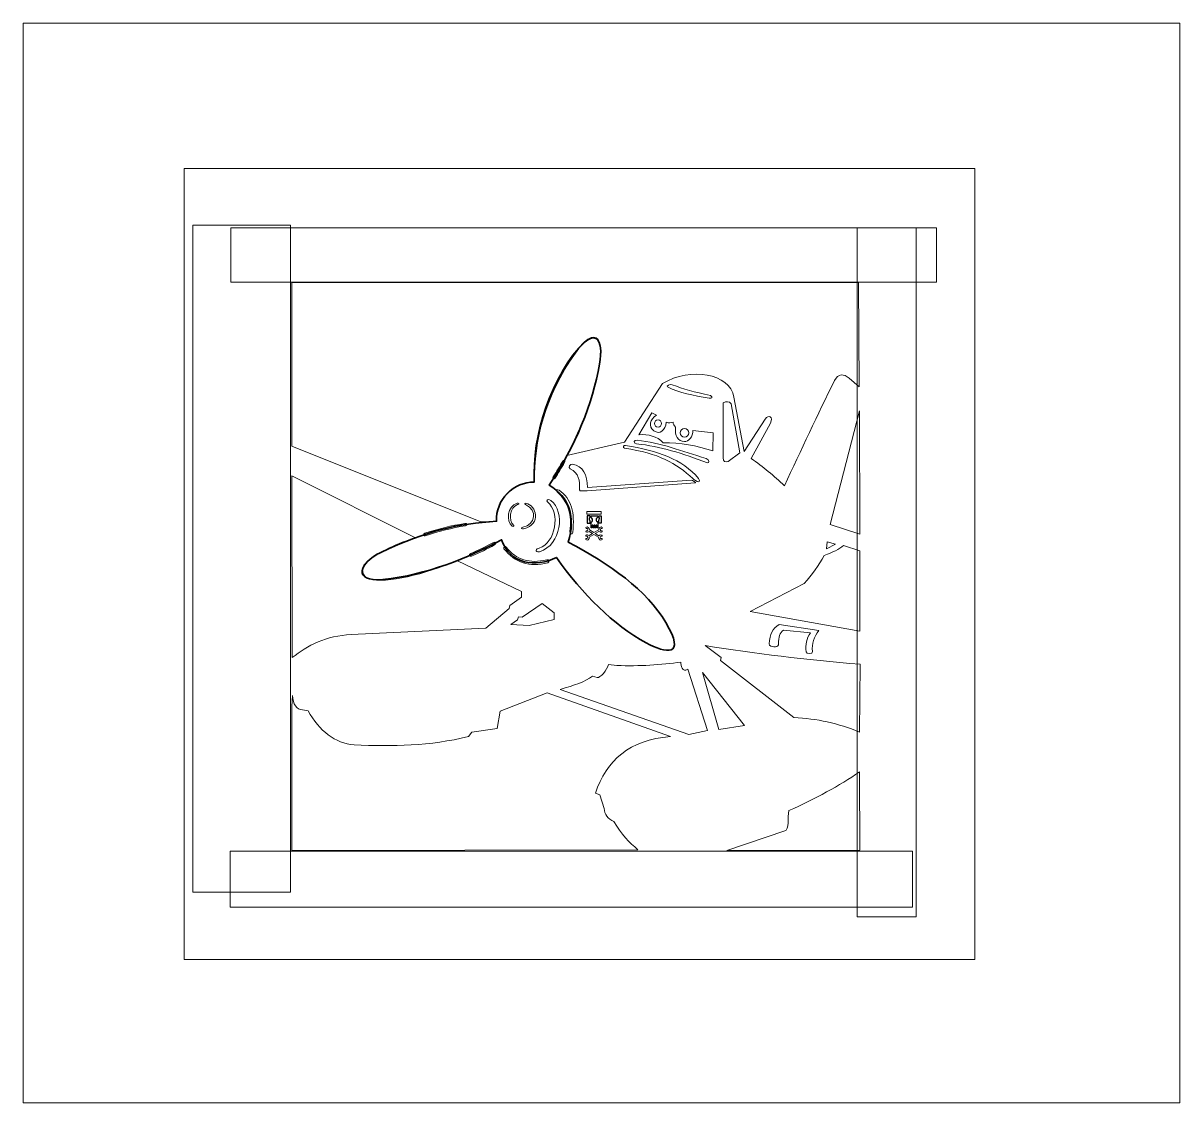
# Model space of a CAD drawing. Header units: centimetres. Extents: x -10 to 206, y -12 to 16.
# Drawn here: x 75.47 to 105.01, y -11.87 to 15.7 of the extents above; entities that cross this region are included whole.
import ezdxf

# ---------------------------------------------------------------- set-up
doc = ezdxf.new("R2010")
doc.units = ezdxf.units.CM
doc.header["$MEASUREMENT"] = 0
doc.layers.add('layer 1', color=7, linetype='Continuous', plot=False)

msp = doc.modelspace()

# ---------------------------------------------------------------- linework, layer by layer
at = {"layer": 'layer 1', "color": 240, "lineweight": 9}
msp.add_lwpolyline([(75.46731, -11.86778), (105.01263, -11.86778), (105.01263, 15.6973), (75.46731, 15.6973), (75.46731, -11.86778)], close=True, dxfattribs=at)
at = {"layer": 'layer 1', "color": 7, "lineweight": 9}
for points in [[(79.57644, -8.21082), (99.77644, -8.21082), (99.77644, 11.98918), (79.57644, 11.98918), (79.57644, -8.21082)], [(79.80216, -6.49143), (82.29696, -6.49143), (82.29696, 10.53657), (79.80216, 10.53657), (79.80216, -6.49143)], [(80.77551, 9.0819), (98.79351, 9.0819), (98.79351, 10.4679), (80.77551, 10.4679), (80.77551, 9.0819)], [(96.77046, -7.1145), (98.27526, -7.1145), (98.27526, 10.4679), (96.77046, 10.4679), (96.77046, -7.1145)], [(80.75659, -6.86882), (98.18059, -6.86882), (98.18059, -5.44322), (80.75659, -5.44322), (80.75659, -6.86882)]]:
    msp.add_lwpolyline(points, close=True, dxfattribs=at)
at = {"layer": 'layer 1', "color": 240, "lineweight": 9}
for centre, major_axis, ratio in [((91.68372, 5.47733), (0, 0.0953), 0.95918153), ((92.36058, 5.24004), (0, 0.11086), 1)]:
    msp.add_ellipse(centre, major_axis=major_axis, ratio=ratio, dxfattribs=at)
for points, knots in [([(82.33011, 9.07766), (82.33011, 9.07766), (82.33011, 4.89702), (82.33011, 4.89702), (82.33011, 4.89702), (82.33011, 4.89702), (87.16151, 2.96446), (87.16151, 2.96446), (87.16151, 2.96446), (87.16151, 2.96446), (87.55591, 2.98418), (87.55591, 2.98418), (87.55591, 2.98418), (87.5831, 3.6607), (88.05153, 3.97282), (88.52511, 3.97972), (88.52511, 3.97972), (88.43225, 5.14103), (88.95787, 6.73701), (89.80399, 7.55922), (89.80399, 7.55922), (90.04599, 7.79437), (90.22868, 7.67587), (90.21747, 7.34866), (90.21747, 7.34866), (90.19185, 6.6014), (89.89185, 5.69628), (89.35043, 4.66038), (89.35043, 4.66038), (89.35043, 4.66038), (90.82943, 4.99562), (90.82943, 4.99562), (90.82943, 4.99562), (90.82943, 4.99562), (91.79571, 6.49434), (91.79571, 6.49434), (91.79571, 6.49434), (92.52854, 6.93116), (93.51129, 6.75506), (93.62348, 6.15222), (93.62348, 6.15222), (93.62348, 6.15222), (93.88603, 4.75898), (93.88603, 4.75898), (93.88603, 4.75898), (93.88603, 4.75898), (94.41847, 5.58722), (94.41847, 5.58722), (94.41847, 5.58722), (94.50542, 5.72248), (94.63733, 5.63734), (94.55651, 5.48862), (94.55651, 5.48862), (94.55651, 5.48862), (94.06351, 4.5815), (94.06351, 4.5815), (94.06351, 4.5815), (94.36724, 4.38094), (94.64323, 4.13874), (94.91147, 3.88488), (94.91147, 3.88488), (95.33873, 4.781), (95.76242, 5.71883), (96.19327, 6.57322), (96.19327, 6.57322), (96.28464, 6.75443), (96.42954, 6.74949), (96.56795, 6.63238), (96.56795, 6.63238), (96.56795, 6.63238), (96.82431, 6.41546), (96.82431, 6.41546), (96.82431, 6.41546), (96.82431, 6.41546), (96.80459, 9.07766), (96.80459, 9.07766), (96.80459, 9.07766), (96.80459, 9.07766), (82.33011, 9.07766), (82.33011, 9.07766)], [0, 0, 0, 0, 0.04761905, 0.04761905, 0.04761905, 0.04761905, 0.0952381, 0.0952381, 0.0952381, 0.0952381, 0.14285714, 0.14285714, 0.14285714, 0.14285714, 0.19047619, 0.19047619, 0.19047619, 0.19047619, 0.23809524, 0.23809524, 0.23809524, 0.23809524, 0.28571429, 0.28571429, 0.28571429, 0.28571429, 0.33333333, 0.33333333, 0.33333333, 0.33333333, 0.38095238, 0.38095238, 0.38095238, 0.38095238, 0.42857143, 0.42857143, 0.42857143, 0.42857143, 0.47619048, 0.47619048, 0.47619048, 0.47619048, 0.52380952, 0.52380952, 0.52380952, 0.52380952, 0.57142857, 0.57142857, 0.57142857, 0.57142857, 0.61904762, 0.61904762, 0.61904762, 0.61904762, 0.66666667, 0.66666667, 0.66666667, 0.66666667, 0.71428571, 0.71428571, 0.71428571, 0.71428571, 0.76190476, 0.76190476, 0.76190476, 0.76190476, 0.80952381, 0.80952381, 0.80952381, 0.80952381, 0.85714286, 0.85714286, 0.85714286, 0.85714286, 0.9047619, 0.9047619, 0.9047619, 0.9047619, 1, 1, 1, 1]), ([(92.04623, 6.46674), (92.33029, 6.35237), (92.61503, 6.28119), (93.02097, 6.1929), (93.02097, 6.1929), (93.10899, 6.13966), (93.04379, 6.10923), (92.99163, 6.12118), (92.99163, 6.12118), (92.56508, 6.19246), (92.24449, 6.25849), (91.92235, 6.40806), (91.92235, 6.40806), (91.89626, 6.42111), (91.97558, 6.49283), (92.04623, 6.46674)], [0, 0, 0, 0, 0.2, 0.2, 0.2, 0.2, 0.4, 0.4, 0.4, 0.4, 0.6, 0.6, 0.6, 0.6, 1, 1, 1, 1]), ([(93.34884, 6.00228), (93.34884, 6.00228), (93.34467, 4.59699), (93.34467, 4.59699), (93.34467, 4.59699), (93.35023, 4.50665), (93.39471, 4.47746), (93.47811, 4.50942), (93.47811, 4.50942), (93.47811, 4.50942), (93.77001, 4.73043), (93.77001, 4.73043), (93.77001, 4.73043), (93.77001, 4.73043), (93.55317, 5.98143), (93.55317, 5.98143), (93.55317, 5.98143), (93.49617, 6.04399), (93.42806, 6.05093), (93.34884, 6.00228)], [0, 0, 0, 0, 0.16666667, 0.16666667, 0.16666667, 0.16666667, 0.33333333, 0.33333333, 0.33333333, 0.33333333, 0.5, 0.5, 0.5, 0.5, 0.66666667, 0.66666667, 0.66666667, 0.66666667, 1, 1, 1, 1]), ([(91.52229, 5.75157), (91.52229, 5.75157), (91.64288, 5.68544), (91.64288, 5.68544), (91.64288, 5.68544), (91.48436, 5.58854), (91.42267, 5.40091), (91.57675, 5.29255), (91.57675, 5.29255), (91.74028, 5.17755), (91.862, 5.31461), (91.89573, 5.5065), (91.89573, 5.5065), (91.95796, 5.48705), (92.015, 5.48836), (92.06689, 5.51039), (92.06689, 5.51039), (92.06818, 5.46372), (92.09022, 5.42224), (92.13302, 5.38591), (92.13302, 5.38591), (92.09929, 5.14862), (92.19006, 5.02545), (92.35864, 5.01636), (92.35864, 5.01636), (92.45005, 4.99627), (92.59398, 5.15059), (92.5687, 5.30033), (92.5687, 5.30033), (92.5687, 5.30033), (93.08996, 5.2342), (93.08996, 5.2342), (93.08996, 5.2342), (93.08996, 5.2342), (93.08607, 4.77518), (93.08607, 4.77518), (93.08607, 4.77518), (92.6729, 4.91215), (92.25181, 4.99352), (91.81793, 4.98524), (91.81793, 4.98524), (91.649, 5.15302), (91.43703, 5.20652), (91.19553, 5.18752), (91.19553, 5.18752), (91.19553, 5.18752), (91.52229, 5.75157), (91.52229, 5.75157)], [0, 0, 0, 0, 0.07692308, 0.07692308, 0.07692308, 0.07692308, 0.15384615, 0.15384615, 0.15384615, 0.15384615, 0.23076923, 0.23076923, 0.23076923, 0.23076923, 0.30769231, 0.30769231, 0.30769231, 0.30769231, 0.38461538, 0.38461538, 0.38461538, 0.38461538, 0.46153846, 0.46153846, 0.46153846, 0.46153846, 0.53846154, 0.53846154, 0.53846154, 0.53846154, 0.61538462, 0.61538462, 0.61538462, 0.61538462, 0.69230769, 0.69230769, 0.69230769, 0.69230769, 0.76923077, 0.76923077, 0.76923077, 0.76923077, 0.84615385, 0.84615385, 0.84615385, 0.84615385, 1, 1, 1, 1]), ([(96.82766, 5.79735), (96.82766, 5.79735), (96.83881, 2.65305), (96.83881, 2.65305), (96.83881, 2.65305), (96.83881, 2.65305), (96.08061, 2.89835), (96.08061, 2.89835), (96.08061, 2.89835), (96.08061, 2.89835), (96.82766, 5.79735), (96.82766, 5.79735)], [0, 0, 0, 0, 0.25, 0.25, 0.25, 0.25, 0.5, 0.5, 0.5, 0.5, 1, 1, 1, 1]), ([(91.13756, 4.95492), (91.04421, 4.97069), (91.06276, 5.06288), (91.14822, 5.05086), (91.14822, 5.05086), (91.76536, 4.98026), (92.26575, 4.78036), (92.91138, 4.5816), (92.91138, 4.5816), (93.00356, 4.55725), (92.99808, 4.45221), (92.94443, 4.46989), (92.94443, 4.46989), (92.30251, 4.71109), (91.7509, 4.89884), (91.13756, 4.95492)], [0, 0, 0, 0, 0.2, 0.2, 0.2, 0.2, 0.4, 0.4, 0.4, 0.4, 0.6, 0.6, 0.6, 0.6, 1, 1, 1, 1]), ([(92.57151, 4.0678), (92.15608, 4.46856), (91.69108, 4.71403), (90.82926, 4.84377), (90.82926, 4.84377), (90.77844, 4.85341), (90.79858, 4.92948), (90.85692, 4.91585), (90.85692, 4.91585), (91.67137, 4.77887), (92.30677, 4.57126), (92.71652, 4.07109), (92.71652, 4.07109), (92.75307, 4.03155), (92.74908, 3.99281), (92.71499, 3.98537), (92.71499, 3.98537), (92.68987, 3.97989), (92.58665, 4.04917), (92.57151, 4.0678)], [0, 0, 0, 0, 0.16666667, 0.16666667, 0.16666667, 0.16666667, 0.33333333, 0.33333333, 0.33333333, 0.33333333, 0.5, 0.5, 0.5, 0.5, 0.66666667, 0.66666667, 0.66666667, 0.66666667, 1, 1, 1, 1]), ([(89.25061, 4.51805), (89.17516, 4.38279), (89.09291, 4.24997), (89.0063, 4.11837), (89.0063, 4.11837), (88.97993, 4.07671), (89.01749, 4.03783), (89.05366, 4.08096), (89.05366, 4.08096), (89.13515, 4.20149), (89.21379, 4.33658), (89.29897, 4.48303), (89.29897, 4.48303), (89.31574, 4.51649), (89.27088, 4.55364), (89.25061, 4.51805)], [0, 0, 0, 0, 0.2, 0.2, 0.2, 0.2, 0.4, 0.4, 0.4, 0.4, 0.6, 0.6, 0.6, 0.6, 1, 1, 1, 1]), ([(92.63807, 3.95719), (92.63807, 3.95719), (89.87293, 3.75989), (89.87293, 3.75989), (89.87293, 3.75989), (89.79902, 3.75989), (89.67065, 3.73655), (89.67454, 3.78323), (89.67454, 3.78323), (89.70485, 4.01859), (89.64941, 4.2092), (89.44114, 4.32005), (89.44114, 4.32005), (89.37241, 4.34728), (89.44373, 4.44842), (89.50338, 4.43675), (89.50338, 4.43675), (89.76401, 4.39624), (89.87293, 4.16609), (89.8846, 3.84547), (89.8846, 3.84547), (89.8846, 3.84547), (92.53705, 4.02756), (92.53705, 4.02756), (92.53705, 4.02756), (92.56172, 4.02938), (92.66407, 3.96048), (92.63807, 3.95719)], [0, 0, 0, 0, 0.125, 0.125, 0.125, 0.125, 0.25, 0.25, 0.25, 0.25, 0.375, 0.375, 0.375, 0.375, 0.5, 0.5, 0.5, 0.5, 0.625, 0.625, 0.625, 0.625, 0.75, 0.75, 0.75, 0.75, 1, 1, 1, 1]), ([(82.32749, 4.13953), (82.32749, 4.13953), (82.34056, -0.50032), (82.34056, -0.50032), (82.34056, -0.50032), (82.7272, -0.18991), (83.21021, 0.05743), (83.84361, 0.08783), (83.84361, 0.08783), (83.84361, 0.08783), (87.28256, 0.25287), (87.28256, 0.25287), (87.28256, 0.25287), (87.28256, 0.25287), (87.88224, 0.7544), (87.88224, 0.7544), (87.88224, 0.7544), (87.88224, 0.7544), (87.89685, 0.82795), (87.89685, 0.82795), (87.89685, 0.82795), (87.89685, 0.82795), (88.20079, 1.04194), (88.20079, 1.04194), (88.20079, 1.04194), (88.20079, 1.04194), (88.19592, 1.18571), (88.19592, 1.18571), (88.19592, 1.18571), (88.19592, 1.18571), (86.56217, 1.96991), (86.56217, 1.96991), (86.56217, 1.96991), (85.71531, 1.63743), (84.7686, 1.37352), (84.28799, 1.51246), (84.28799, 1.51246), (84.13067, 1.55793), (84.07882, 1.78699), (84.20957, 1.90456), (84.20957, 1.90456), (84.57645, 2.23447), (85.04168, 2.41651), (85.49043, 2.55806), (85.49043, 2.55806), (85.49043, 2.55806), (82.32749, 4.13953), (82.32749, 4.13953)], [0, 0, 0, 0, 0.07692308, 0.07692308, 0.07692308, 0.07692308, 0.15384615, 0.15384615, 0.15384615, 0.15384615, 0.23076923, 0.23076923, 0.23076923, 0.23076923, 0.30769231, 0.30769231, 0.30769231, 0.30769231, 0.38461538, 0.38461538, 0.38461538, 0.38461538, 0.46153846, 0.46153846, 0.46153846, 0.46153846, 0.53846154, 0.53846154, 0.53846154, 0.53846154, 0.61538462, 0.61538462, 0.61538462, 0.61538462, 0.69230769, 0.69230769, 0.69230769, 0.69230769, 0.76923077, 0.76923077, 0.76923077, 0.76923077, 0.84615385, 0.84615385, 0.84615385, 0.84615385, 1, 1, 1, 1]), ([(88.86204, 3.47642), (88.81519, 3.51548), (88.88004, 3.56494), (88.94715, 3.51284), (88.94715, 3.51284), (89.31753, 3.22533), (89.22084, 2.38218), (88.65652, 2.20189), (88.65652, 2.20189), (88.60515, 2.18548), (88.49373, 2.24546), (88.6448, 2.29269), (88.6448, 2.29269), (89.06796, 2.42497), (89.19748, 3.19666), (88.86204, 3.47642)], [0, 0, 0, 0, 0.2, 0.2, 0.2, 0.2, 0.4, 0.4, 0.4, 0.4, 0.6, 0.6, 0.6, 0.6, 1, 1, 1, 1]), ([(89.11281, 3.72528), (89.05479, 3.77803), (89.11312, 3.80673), (89.1552, 3.77238), (89.1552, 3.77238), (89.4688, 3.56023), (89.56692, 3.19954), (89.50374, 2.6985), (89.50374, 2.6985), (89.49306, 2.6273), (89.42233, 2.66048), (89.43309, 2.71734), (89.43309, 2.71734), (89.50118, 3.144), (89.38382, 3.47449), (89.11281, 3.72528)], [0, 0, 0, 0, 0.2, 0.2, 0.2, 0.2, 0.4, 0.4, 0.4, 0.4, 0.6, 0.6, 0.6, 0.6, 1, 1, 1, 1]), ([(87.99748, 2.87547), (88.01841, 2.85802), (87.98944, 2.83592), (87.95945, 2.8592), (87.95945, 2.8592), (87.79398, 2.98765), (87.83718, 3.36434), (88.0893, 3.44489), (88.0893, 3.44489), (88.11225, 3.45222), (88.16202, 3.42542), (88.09454, 3.40432), (88.09454, 3.40432), (87.90548, 3.34522), (87.84761, 3.00046), (87.99748, 2.87547)], [0, 0, 0, 0, 0.2, 0.2, 0.2, 0.2, 0.4, 0.4, 0.4, 0.4, 0.6, 0.6, 0.6, 0.6, 1, 1, 1, 1]), ([(88.29663, 3.40436), (88.27007, 3.41514), (88.26967, 3.44579), (88.30899, 3.43879), (88.30899, 3.43879), (88.57741, 3.39098), (88.71818, 2.90249), (88.24887, 2.78968), (88.24887, 2.78968), (88.22163, 2.77856), (88.1538, 2.80853), (88.22891, 2.8266), (88.22891, 2.8266), (88.55267, 2.88882), (88.62071, 3.27278), (88.29663, 3.40436)], [0, 0, 0, 0, 0.2, 0.2, 0.2, 0.2, 0.4, 0.4, 0.4, 0.4, 0.6, 0.6, 0.6, 0.6, 1, 1, 1, 1]), ([(89.86791, 3.23046), (89.86791, 3.23046), (90.22911, 3.23046), (90.22911, 3.23046), (90.22911, 3.23046), (90.22911, 3.23046), (90.22911, 3.16494), (90.22911, 3.16494), (90.22911, 3.16494), (90.22911, 3.16494), (89.86791, 3.16494), (89.86791, 3.16494), (89.86791, 3.16494), (89.86791, 3.16494), (89.86791, 3.23046), (89.86791, 3.23046)], [0, 0, 0, 0, 0.2, 0.2, 0.2, 0.2, 0.4, 0.4, 0.4, 0.4, 0.6, 0.6, 0.6, 0.6, 1, 1, 1, 1]), ([(89.94937, 3.11594), (89.94937, 3.11594), (89.94937, 3.07837), (89.94937, 3.07837), (89.94937, 3.07837), (89.92982, 3.07126), (89.92625, 3.04134), (89.93731, 3.01091), (89.93731, 3.01091), (89.94039, 3.00243), (89.94458, 2.99481), (89.94943, 2.98841), (89.94943, 2.98841), (89.94943, 2.98841), (89.94874, 2.92819), (89.94874, 2.92819), (89.94874, 2.92819), (89.94874, 2.92819), (89.87287, 2.92805), (89.87287, 2.92805), (89.87287, 2.92805), (89.87287, 2.92805), (89.87287, 3.11621), (89.87287, 3.11621), (89.87287, 3.11621), (89.87287, 3.11621), (89.94811, 3.11521), (89.94811, 3.11521)], [0, 0, 0, 0, 0.125, 0.125, 0.125, 0.125, 0.25, 0.25, 0.25, 0.25, 0.375, 0.375, 0.375, 0.375, 0.5, 0.5, 0.5, 0.5, 0.625, 0.625, 0.625, 0.625, 0.75, 0.75, 0.75, 0.75, 1, 1, 1, 1]), ([(89.9775, 3.11621), (89.9775, 3.11621), (89.97808, 3.07515), (89.97808, 3.07515), (89.97808, 3.07515), (89.98955, 3.06782), (90.00221, 3.05367), (90.00835, 3.03677), (90.00835, 3.03677), (90.0194, 3.00634), (90.0125, 2.97569), (89.99294, 2.96858), (89.99294, 2.96858), (89.98685, 2.96637), (89.98467, 2.96743), (89.97808, 2.96985), (89.97808, 2.96985), (89.97808, 2.96985), (89.97808, 2.92806), (89.97808, 2.92806), (89.97808, 2.92806), (89.97808, 2.92806), (89.97799, 2.92824), (89.97799, 2.92824), (89.97799, 2.92824), (89.97799, 2.92824), (89.97797, 2.81124), (89.97797, 2.81124), (89.97797, 2.81124), (89.97797, 2.81124), (90.00561, 2.81108), (90.00561, 2.81108), (90.00561, 2.81108), (90.00561, 2.81108), (90.00559, 2.87765), (90.00559, 2.87765), (90.00559, 2.87765), (90.00559, 2.87765), (90.02575, 2.87765), (90.02575, 2.87765), (90.02575, 2.87765), (90.02575, 2.87765), (90.02609, 2.81097), (90.02609, 2.81097), (90.02609, 2.81097), (90.02609, 2.81097), (90.05247, 2.81083), (90.05247, 2.81083), (90.05247, 2.81083), (90.05247, 2.81083), (90.05263, 2.87765), (90.05263, 2.87765), (90.05263, 2.87765), (90.05263, 2.87765), (90.07111, 2.87766), (90.07111, 2.87766), (90.07111, 2.87766), (90.07111, 2.87766), (90.07109, 2.81073), (90.07109, 2.81073), (90.07109, 2.81073), (90.07109, 2.81073), (90.09777, 2.81058), (90.09777, 2.81058), (90.09777, 2.81058), (90.09777, 2.81058), (90.0978, 2.87766), (90.0978, 2.87766), (90.0978, 2.87766), (90.0978, 2.87766), (90.11815, 2.87765), (90.11815, 2.87765), (90.11815, 2.87765), (90.11815, 2.87765), (90.11825, 2.81046), (90.11825, 2.81046), (90.11825, 2.81046), (90.11825, 2.81046), (90.14497, 2.81029), (90.14497, 2.81029), (90.14497, 2.81029), (90.14497, 2.81029), (90.1454, 2.92826), (90.1454, 2.92826), (90.1454, 2.92826), (90.1454, 2.92826), (90.14431, 2.9725), (90.14431, 2.9725), (90.14431, 2.9725), (90.13647, 2.96861), (90.12836, 2.96759), (90.12104, 2.97026), (90.12104, 2.97026), (90.10147, 2.97738), (90.09458, 3.00803), (90.10563, 3.03845), (90.10563, 3.03845), (90.11252, 3.05743), (90.13157, 3.07275), (90.14464, 3.07925), (90.14464, 3.07925), (90.14464, 3.07925), (90.14464, 3.11594), (90.14464, 3.11594), (90.14464, 3.11594), (90.14464, 3.11594), (89.97871, 3.11594), (89.97871, 3.11594)], [0, 0, 0, 0, 0.03571429, 0.03571429, 0.03571429, 0.03571429, 0.07142857, 0.07142857, 0.07142857, 0.07142857, 0.10714286, 0.10714286, 0.10714286, 0.10714286, 0.14285714, 0.14285714, 0.14285714, 0.14285714, 0.17857143, 0.17857143, 0.17857143, 0.17857143, 0.21428571, 0.21428571, 0.21428571, 0.21428571, 0.25, 0.25, 0.25, 0.25, 0.28571429, 0.28571429, 0.28571429, 0.28571429, 0.32142857, 0.32142857, 0.32142857, 0.32142857, 0.35714286, 0.35714286, 0.35714286, 0.35714286, 0.39285714, 0.39285714, 0.39285714, 0.39285714, 0.42857143, 0.42857143, 0.42857143, 0.42857143, 0.46428571, 0.46428571, 0.46428571, 0.46428571, 0.5, 0.5, 0.5, 0.5, 0.53571429, 0.53571429, 0.53571429, 0.53571429, 0.57142857, 0.57142857, 0.57142857, 0.57142857, 0.60714286, 0.60714286, 0.60714286, 0.60714286, 0.64285714, 0.64285714, 0.64285714, 0.64285714, 0.67857143, 0.67857143, 0.67857143, 0.67857143, 0.71428571, 0.71428571, 0.71428571, 0.71428571, 0.75, 0.75, 0.75, 0.75, 0.78571429, 0.78571429, 0.78571429, 0.78571429, 0.82142857, 0.82142857, 0.82142857, 0.82142857, 0.85714286, 0.85714286, 0.85714286, 0.85714286, 0.89285714, 0.89285714, 0.89285714, 0.89285714, 0.92857143, 0.92857143, 0.92857143, 0.92857143, 1, 1, 1, 1]), ([(90.17053, 2.99922), (90.17053, 2.99922), (90.17164, 2.92806), (90.17164, 2.92806), (90.17164, 2.92806), (90.17164, 2.92806), (90.23407, 2.92805), (90.23407, 2.92805), (90.23407, 2.92805), (90.23407, 2.92805), (90.23407, 3.11621), (90.23407, 3.11621), (90.23407, 3.11621), (90.23407, 3.11621), (90.17092, 3.11594), (90.17092, 3.11594), (90.17092, 3.11594), (90.17092, 3.11594), (90.17092, 3.08295), (90.17092, 3.08295), (90.17092, 3.08295), (90.19048, 3.07583), (90.18774, 3.04303), (90.17667, 3.01259), (90.17667, 3.01259), (90.17495, 3.00784), (90.17286, 3.00335), (90.17053, 2.99922)], [0, 0, 0, 0, 0.125, 0.125, 0.125, 0.125, 0.25, 0.25, 0.25, 0.25, 0.375, 0.375, 0.375, 0.375, 0.5, 0.5, 0.5, 0.5, 0.625, 0.625, 0.625, 0.625, 0.75, 0.75, 0.75, 0.75, 1, 1, 1, 1]), ([(85.72732, 2.67544), (86.08636, 2.79458), (86.40536, 2.865), (86.75241, 2.92416), (86.75241, 2.92416), (86.80969, 2.9299), (86.82873, 2.88615), (86.76227, 2.86715), (86.76227, 2.86715), (86.41944, 2.80382), (86.10174, 2.72898), (85.73493, 2.61168), (85.73493, 2.61168), (85.69864, 2.59244), (85.68485, 2.66318), (85.72732, 2.67544)], [0, 0, 0, 0, 0.2, 0.2, 0.2, 0.2, 0.4, 0.4, 0.4, 0.4, 0.6, 0.6, 0.6, 0.6, 1, 1, 1, 1]), ([(90.07619, 2.66535), (90.07619, 2.66535), (90.17497, 2.72204), (90.17497, 2.72204), (90.17497, 2.72204), (90.19701, 2.70077), (90.23538, 2.69948), (90.25457, 2.71197), (90.25457, 2.71197), (90.25457, 2.71197), (90.25418, 2.73789), (90.25418, 2.73789), (90.25418, 2.73789), (90.25418, 2.73789), (90.22023, 2.73731), (90.22023, 2.73731), (90.22023, 2.73731), (90.22023, 2.73731), (90.2042, 2.7653), (90.2042, 2.7653), (90.2042, 2.7653), (90.2042, 2.7653), (90.21926, 2.79271), (90.21926, 2.79271), (90.21926, 2.79271), (90.21926, 2.79271), (90.25417, 2.79476), (90.25417, 2.79476), (90.25417, 2.79476), (90.25417, 2.79476), (90.25807, 2.81863), (90.25807, 2.81863), (90.25807, 2.81863), (90.22041, 2.86188), (90.16224, 2.81206), (90.16871, 2.75877), (90.16871, 2.75877), (90.16871, 2.75877), (90.04655, 2.68945), (90.04655, 2.68945), (90.04655, 2.68945), (90.04655, 2.68945), (89.9298, 2.75761), (89.9298, 2.75761), (89.9298, 2.75761), (89.93627, 2.8109), (89.8781, 2.86072), (89.84044, 2.81748), (89.84044, 2.81748), (89.84044, 2.81748), (89.84434, 2.79361), (89.84434, 2.79361), (89.84434, 2.79361), (89.84434, 2.79361), (89.87925, 2.79155), (89.87925, 2.79155), (89.87925, 2.79155), (89.87925, 2.79155), (89.89431, 2.76414), (89.89431, 2.76414), (89.89431, 2.76414), (89.89431, 2.76414), (89.87827, 2.73615), (89.87827, 2.73615), (89.87827, 2.73615), (89.87827, 2.73615), (89.84433, 2.73673), (89.84433, 2.73673), (89.84433, 2.73673), (89.84433, 2.73673), (89.84394, 2.71081), (89.84394, 2.71081), (89.84394, 2.71081), (89.86313, 2.69832), (89.9015, 2.69961), (89.92354, 2.72089), (89.92354, 2.72089), (89.92354, 2.72089), (90.01322, 2.66545), (90.01322, 2.66545), (90.01322, 2.66545), (90.01322, 2.66545), (89.92238, 2.61331), (89.92238, 2.61331), (89.92238, 2.61331), (89.90034, 2.63459), (89.86197, 2.63587), (89.84278, 2.62339), (89.84278, 2.62339), (89.84278, 2.62339), (89.84317, 2.59746), (89.84317, 2.59746), (89.84317, 2.59746), (89.84317, 2.59746), (89.87712, 2.59805), (89.87712, 2.59805), (89.87712, 2.59805), (89.87712, 2.59805), (89.89315, 2.57005), (89.89315, 2.57005), (89.89315, 2.57005), (89.89315, 2.57005), (89.87809, 2.54264), (89.87809, 2.54264), (89.87809, 2.54264), (89.87809, 2.54264), (89.84318, 2.54059), (89.84318, 2.54059), (89.84318, 2.54059), (89.84318, 2.54059), (89.83928, 2.51672), (89.83928, 2.51672), (89.83928, 2.51672), (89.87694, 2.47347), (89.93511, 2.52329), (89.92864, 2.57658), (89.92864, 2.57658), (89.92864, 2.57658), (90.04539, 2.64474), (90.04539, 2.64474), (90.04539, 2.64474), (90.04539, 2.64474), (90.16755, 2.57542), (90.16755, 2.57542), (90.16755, 2.57542), (90.16108, 2.52214), (90.21925, 2.47231), (90.25691, 2.51556), (90.25691, 2.51556), (90.25691, 2.51556), (90.25301, 2.53943), (90.25301, 2.53943), (90.25301, 2.53943), (90.25301, 2.53943), (90.2181, 2.54148), (90.2181, 2.54148), (90.2181, 2.54148), (90.2181, 2.54148), (90.20304, 2.56889), (90.20304, 2.56889), (90.20304, 2.56889), (90.20304, 2.56889), (90.21908, 2.59689), (90.21908, 2.59689), (90.21908, 2.59689), (90.21908, 2.59689), (90.25302, 2.5963), (90.25302, 2.5963), (90.25302, 2.5963), (90.25302, 2.5963), (90.25341, 2.62223), (90.25341, 2.62223), (90.25341, 2.62223), (90.23423, 2.63471), (90.19585, 2.63343), (90.17381, 2.61215), (90.17381, 2.61215), (90.17381, 2.61215), (90.07619, 2.66535), (90.07619, 2.66535)], [0, 0, 0, 0, 0.02439024, 0.02439024, 0.02439024, 0.02439024, 0.04878049, 0.04878049, 0.04878049, 0.04878049, 0.07317073, 0.07317073, 0.07317073, 0.07317073, 0.09756098, 0.09756098, 0.09756098, 0.09756098, 0.12195122, 0.12195122, 0.12195122, 0.12195122, 0.14634146, 0.14634146, 0.14634146, 0.14634146, 0.17073171, 0.17073171, 0.17073171, 0.17073171, 0.19512195, 0.19512195, 0.19512195, 0.19512195, 0.2195122, 0.2195122, 0.2195122, 0.2195122, 0.24390244, 0.24390244, 0.24390244, 0.24390244, 0.26829268, 0.26829268, 0.26829268, 0.26829268, 0.29268293, 0.29268293, 0.29268293, 0.29268293, 0.31707317, 0.31707317, 0.31707317, 0.31707317, 0.34146341, 0.34146341, 0.34146341, 0.34146341, 0.36585366, 0.36585366, 0.36585366, 0.36585366, 0.3902439, 0.3902439, 0.3902439, 0.3902439, 0.41463415, 0.41463415, 0.41463415, 0.41463415, 0.43902439, 0.43902439, 0.43902439, 0.43902439, 0.46341463, 0.46341463, 0.46341463, 0.46341463, 0.48780488, 0.48780488, 0.48780488, 0.48780488, 0.51219512, 0.51219512, 0.51219512, 0.51219512, 0.53658537, 0.53658537, 0.53658537, 0.53658537, 0.56097561, 0.56097561, 0.56097561, 0.56097561, 0.58536585, 0.58536585, 0.58536585, 0.58536585, 0.6097561, 0.6097561, 0.6097561, 0.6097561, 0.63414634, 0.63414634, 0.63414634, 0.63414634, 0.65853659, 0.65853659, 0.65853659, 0.65853659, 0.68292683, 0.68292683, 0.68292683, 0.68292683, 0.70731707, 0.70731707, 0.70731707, 0.70731707, 0.73170732, 0.73170732, 0.73170732, 0.73170732, 0.75609756, 0.75609756, 0.75609756, 0.75609756, 0.7804878, 0.7804878, 0.7804878, 0.7804878, 0.80487805, 0.80487805, 0.80487805, 0.80487805, 0.82926829, 0.82926829, 0.82926829, 0.82926829, 0.85365854, 0.85365854, 0.85365854, 0.85365854, 0.87804878, 0.87804878, 0.87804878, 0.87804878, 0.90243902, 0.90243902, 0.90243902, 0.90243902, 0.92682927, 0.92682927, 0.92682927, 0.92682927, 0.95121951, 0.95121951, 0.95121951, 0.95121951, 1, 1, 1, 1]), ([(86.89876, 2.15732), (87.10821, 2.24329), (87.29068, 2.3416), (87.48538, 2.44165), (87.48538, 2.44165), (87.53572, 2.46752), (87.56134, 2.40629), (87.50709, 2.37723), (87.50709, 2.37723), (87.32476, 2.27958), (87.13397, 2.17279), (86.91958, 2.08988), (86.91958, 2.08988), (86.88513, 2.07656), (86.83886, 2.13273), (86.89876, 2.15732)], [0, 0, 0, 0, 0.2, 0.2, 0.2, 0.2, 0.4, 0.4, 0.4, 0.4, 0.6, 0.6, 0.6, 0.6, 1, 1, 1, 1]), ([(96.00199, 2.45235), (96.00199, 2.45235), (95.98376, 2.27859), (95.98376, 2.27859), (95.98376, 2.27859), (95.98376, 2.27859), (96.21441, 2.3966), (96.21441, 2.3966), (96.21441, 2.3966), (96.21441, 2.3966), (96.00199, 2.45235), (96.00199, 2.45235)], [0, 0, 0, 0, 0.25, 0.25, 0.25, 0.25, 0.5, 0.5, 0.5, 0.5, 1, 1, 1, 1]), ([(87.74872, 2.28069), (87.71896, 2.32621), (87.78497, 2.35773), (87.80852, 2.32255), (87.80852, 2.32255), (88.0578, 1.98782), (88.40738, 1.89288), (88.84007, 1.99664), (88.84007, 1.99664), (88.90086, 2.0116), (88.9188, 1.93884), (88.86698, 1.92189), (88.86698, 1.92189), (88.39853, 1.80229), (88.02578, 1.92189), (87.74872, 2.28069)], [0, 0, 0, 0, 0.2, 0.2, 0.2, 0.2, 0.4, 0.4, 0.4, 0.4, 0.6, 0.6, 0.6, 0.6, 1, 1, 1, 1]), ([(96.84051, 0.17055), (96.84051, 0.17055), (96.83448, 2.22678), (96.83448, 2.22678), (96.83448, 2.22678), (96.83448, 2.22678), (96.41841, 2.35944), (96.41841, 2.35944), (96.41841, 2.35944), (96.30786, 2.26296), (96.14706, 2.1906), (95.92998, 2.10618), (95.92998, 2.10618), (95.78377, 1.86195), (95.61595, 1.60466), (95.41743, 1.39464), (95.41743, 1.39464), (95.41743, 1.39464), (94.03656, 0.67707), (94.03656, 0.67707), (94.03656, 0.67707), (94.03656, 0.67707), (96.84051, 0.17055), (96.84051, 0.17055)], [0, 0, 0, 0, 0.14285714, 0.14285714, 0.14285714, 0.14285714, 0.28571429, 0.28571429, 0.28571429, 0.28571429, 0.42857143, 0.42857143, 0.42857143, 0.42857143, 0.57142857, 0.57142857, 0.57142857, 0.57142857, 0.71428571, 0.71428571, 0.71428571, 0.71428571, 1, 1, 1, 1]), ([(87.92808, 0.34085), (87.92808, 0.34085), (88.09416, 0.46195), (88.09416, 0.46195), (88.09416, 0.46195), (88.09416, 0.46195), (88.11949, 0.53832), (88.11949, 0.53832), (88.11949, 0.53832), (88.11949, 0.53832), (88.21582, 0.53503), (88.21582, 0.53503), (88.21582, 0.53503), (88.21582, 0.53503), (88.72189, 0.87655), (88.72189, 0.87655), (88.72189, 0.87655), (88.72189, 0.87655), (89.0287, 0.64279), (89.0287, 0.64279), (89.0287, 0.64279), (89.0287, 0.64279), (89.0287, 0.47234), (89.0287, 0.47234), (89.0287, 0.47234), (89.0287, 0.47234), (88.3956, 0.32137), (88.3956, 0.32137), (88.3956, 0.32137), (88.3956, 0.32137), (87.92808, 0.34085), (87.92808, 0.34085)], [0, 0, 0, 0, 0.11111111, 0.11111111, 0.11111111, 0.11111111, 0.22222222, 0.22222222, 0.22222222, 0.22222222, 0.33333333, 0.33333333, 0.33333333, 0.33333333, 0.44444444, 0.44444444, 0.44444444, 0.44444444, 0.55555556, 0.55555556, 0.55555556, 0.55555556, 0.66666667, 0.66666667, 0.66666667, 0.66666667, 0.77777778, 0.77777778, 0.77777778, 0.77777778, 1, 1, 1, 1]), ([(94.52417, -0.15124), (94.54032, 0.1032), (94.59854, 0.23927), (94.7761, 0.34849), (94.7761, 0.34849), (94.7761, 0.34849), (95.79208, 0.19155), (95.79208, 0.19155), (95.79208, 0.19155), (95.66611, 0.0322), (95.60691, -0.14471), (95.62688, -0.34535), (95.62688, -0.34535), (95.6434, -0.42106), (95.46168, -0.41005), (95.46581, -0.34948), (95.46581, -0.34948), (95.44377, -0.16744), (95.4713, -0.01531), (95.58145, 0.13373), (95.58145, 0.13373), (95.58145, 0.13373), (94.89174, 0.20394), (94.89174, 0.20394), (94.89174, 0.20394), (94.78313, 0.11216), (94.76599, 0.05801), (94.75958, -0.17189), (94.75958, -0.17189), (94.75132, -0.25174), (94.5283, -0.24486), (94.52417, -0.15124)], [0, 0, 0, 0, 0.11111111, 0.11111111, 0.11111111, 0.11111111, 0.22222222, 0.22222222, 0.22222222, 0.22222222, 0.33333333, 0.33333333, 0.33333333, 0.33333333, 0.44444444, 0.44444444, 0.44444444, 0.44444444, 0.55555556, 0.55555556, 0.55555556, 0.55555556, 0.66666667, 0.66666667, 0.66666667, 0.66666667, 0.77777778, 0.77777778, 0.77777778, 0.77777778, 1, 1, 1, 1]), ([(92.89031, -0.1955), (94.15567, -0.39571), (95.468, -0.55833), (96.84271, -0.6711), (96.84271, -0.6711), (96.84271, -0.6711), (96.82631, -2.4013), (96.82631, -2.4013), (96.82631, -2.4013), (96.29058, -2.1799), (95.73297, -2.0569), (95.15351, -2.0323), (95.15351, -2.0323), (95.15351, -2.0323), (93.27571, -0.5727), (93.27571, -0.5727), (93.27571, -0.5727), (93.27571, -0.5727), (93.30031, -0.4989), (93.30031, -0.4989), (93.30031, -0.4989), (93.30031, -0.4989), (92.89031, -0.1955), (92.89031, -0.1955)], [0, 0, 0, 0, 0.14285714, 0.14285714, 0.14285714, 0.14285714, 0.28571429, 0.28571429, 0.28571429, 0.28571429, 0.42857143, 0.42857143, 0.42857143, 0.42857143, 0.57142857, 0.57142857, 0.57142857, 0.57142857, 0.71428571, 0.71428571, 0.71428571, 0.71428571, 1, 1, 1, 1]), ([(92.94781, -2.36473), (92.94781, -2.36473), (92.44263, -0.79693), (92.44263, -0.79693), (92.44263, -0.79693), (92.30618, -0.89274), (92.26553, -0.70112), (92.26843, -0.61402), (92.26843, -0.61402), (91.76035, -0.68371), (91.20873, -0.72437), (90.63095, -0.70112), (90.63095, -0.70112), (90.63095, -0.70112), (90.42191, -0.67499), (90.42191, -0.67499), (90.42191, -0.67499), (90.38134, -0.81973), (90.20686, -1.03092), (90.12577, -1.00597), (90.12577, -1.00597), (90.12577, -1.00597), (90.01254, -0.97113), (90.01254, -0.97113), (90.01254, -0.97113), (89.82311, -1.10904), (89.53713, -1.21937), (89.18509, -1.31082), (89.18509, -1.31082), (89.18509, -1.31082), (92.46876, -2.46054), (92.46876, -2.46054), (92.46876, -2.46054), (92.46876, -2.46054), (92.94781, -2.36473), (92.94781, -2.36473)], [0, 0, 0, 0, 0.1, 0.1, 0.1, 0.1, 0.2, 0.2, 0.2, 0.2, 0.3, 0.3, 0.3, 0.3, 0.4, 0.4, 0.4, 0.4, 0.5, 0.5, 0.5, 0.5, 0.6, 0.6, 0.6, 0.6, 0.7, 0.7, 0.7, 0.7, 0.8, 0.8, 0.8, 0.8, 1, 1, 1, 1]), ([(92.81651, -0.8843), (92.81651, -0.8843), (93.23471, -2.3357), (93.23471, -2.3357), (93.23471, -2.3357), (93.23471, -2.3357), (93.89071, -2.2373), (93.89071, -2.2373), (93.89071, -2.2373), (93.89071, -2.2373), (92.81651, -0.8843), (92.81651, -0.8843)], [0, 0, 0, 0, 0.25, 0.25, 0.25, 0.25, 0.5, 0.5, 0.5, 0.5, 1, 1, 1, 1]), ([(82.33305, -5.42493), (82.33305, -5.42493), (91.16772, -5.40387), (91.16772, -5.40387), (91.16772, -5.40387), (90.95185, -5.22664), (90.74474, -5.00551), (90.55698, -4.68783), (90.55698, -4.68783), (90.40254, -4.61763), (90.3183, -4.50531), (90.30426, -4.35087), (90.30426, -4.35087), (90.30426, -4.35087), (90.19896, -4.00338), (90.19896, -4.00338), (90.19896, -4.00338), (90.19896, -4.00338), (90.08313, -3.96126), (90.08313, -3.96126), (90.08313, -3.96126), (90.36655, -3.125), (90.95797, -2.59676), (91.99959, -2.51865), (91.99959, -2.51865), (91.99959, -2.51865), (88.85112, -1.40247), (88.85112, -1.40247), (88.85112, -1.40247), (88.85112, -1.40247), (87.6507, -1.86579), (87.6507, -1.86579), (87.6507, -1.86579), (87.6507, -1.86579), (87.57699, -2.30805), (87.57699, -2.30805), (87.57699, -2.30805), (87.57699, -2.30805), (86.92413, -2.40282), (86.92413, -2.40282), (86.92413, -2.40282), (86.92413, -2.40282), (86.83989, -2.51865), (86.83989, -2.51865), (86.83989, -2.51865), (85.86761, -2.75387), (84.89534, -2.77493), (83.92308, -2.72925), (83.92308, -2.72925), (83.43518, -2.68363), (83.03504, -2.37826), (82.74372, -1.85526), (82.74372, -1.85526), (82.74372, -1.85526), (82.6064, -1.83543), (82.6064, -1.83543), (82.6064, -1.83543), (82.44858, -1.82801), (82.36097, -1.69773), (82.34358, -1.46565), (82.34358, -1.46565), (82.34358, -1.46565), (82.33305, -1.74996), (82.33305, -1.74996), (82.33305, -1.74996), (82.33305, -1.74996), (82.33305, -5.42493), (82.33305, -5.42493)], [0, 0, 0, 0, 0.05555556, 0.05555556, 0.05555556, 0.05555556, 0.11111111, 0.11111111, 0.11111111, 0.11111111, 0.16666667, 0.16666667, 0.16666667, 0.16666667, 0.22222222, 0.22222222, 0.22222222, 0.22222222, 0.27777778, 0.27777778, 0.27777778, 0.27777778, 0.33333333, 0.33333333, 0.33333333, 0.33333333, 0.38888889, 0.38888889, 0.38888889, 0.38888889, 0.44444444, 0.44444444, 0.44444444, 0.44444444, 0.5, 0.5, 0.5, 0.5, 0.55555556, 0.55555556, 0.55555556, 0.55555556, 0.61111111, 0.61111111, 0.61111111, 0.61111111, 0.66666667, 0.66666667, 0.66666667, 0.66666667, 0.72222222, 0.72222222, 0.72222222, 0.72222222, 0.77777778, 0.77777778, 0.77777778, 0.77777778, 0.83333333, 0.83333333, 0.83333333, 0.83333333, 0.88888889, 0.88888889, 0.88888889, 0.88888889, 1, 1, 1, 1]), ([(96.82567, -3.41778), (96.82567, -3.41778), (96.83475, -5.41538), (96.83475, -5.41538), (96.83475, -5.41538), (96.83475, -5.41538), (93.43883, -5.42446), (93.43883, -5.42446), (93.43883, -5.42446), (93.43883, -5.42446), (94.91887, -4.92506), (94.91887, -4.92506), (94.91887, -4.92506), (95.03691, -4.89782), (94.99151, -4.58002), (95.02783, -4.4075), (95.02783, -4.4075), (95.69866, -4.09803), (96.32445, -3.77568), (96.82567, -3.41778)], [0, 0, 0, 0, 0.16666667, 0.16666667, 0.16666667, 0.16666667, 0.33333333, 0.33333333, 0.33333333, 0.33333333, 0.5, 0.5, 0.5, 0.5, 0.66666667, 0.66666667, 0.66666667, 0.66666667, 1, 1, 1, 1])]:
    msp.add_open_spline(points, degree=3, knots=knots, dxfattribs=at)
at = {"layer": 'layer 1', "color": 7, "lineweight": 35}
msp.add_open_spline([(88.51828, 3.97645), (88.51682, 5.03074), (88.76771, 6.17074), (89.56385, 7.27067), (89.56385, 7.27067), (90.07362, 7.97496), (90.30873, 7.63546), (90.18935, 6.98921), (90.18935, 6.98921), (90.00476, 5.98991), (89.58702, 4.89915), (88.90004, 3.90262), (88.90004, 3.90262), (89.42086, 3.58612), (89.58908, 3.10691), (89.38647, 2.44522), (89.38647, 2.44522), (90.44642, 1.89466), (91.39392, 1.22367), (91.88597, 0.39147), (91.88597, 0.39147), (92.4069, -0.48957), (91.8835, -0.39926), (91.37941, -0.12535), (91.37941, -0.12535), (90.54598, 0.3275), (89.74936, 1.12055), (89.08658, 2.05822), (89.08658, 2.05822), (88.56283, 1.78183), (87.90353, 1.89225), (87.68579, 2.50977), (87.68579, 2.50977), (86.84059, 2.04241), (85.76497, 1.60894), (84.65736, 1.49567), (84.65736, 1.49567), (83.86636, 1.41478), (84.05752, 1.93185), (84.58553, 2.17674), (84.58553, 2.17674), (85.84519, 2.76099), (86.54793, 2.91623), (87.56169, 2.98052), (87.56169, 2.98052), (87.51755, 3.51962), (88.0186, 4.00121), (88.51828, 3.97645)], degree=3, knots=[0, 0, 0, 0, 0.07692308, 0.07692308, 0.07692308, 0.07692308, 0.15384615, 0.15384615, 0.15384615, 0.15384615, 0.23076923, 0.23076923, 0.23076923, 0.23076923, 0.30769231, 0.30769231, 0.30769231, 0.30769231, 0.38461538, 0.38461538, 0.38461538, 0.38461538, 0.46153846, 0.46153846, 0.46153846, 0.46153846, 0.53846154, 0.53846154, 0.53846154, 0.53846154, 0.61538462, 0.61538462, 0.61538462, 0.61538462, 0.69230769, 0.69230769, 0.69230769, 0.69230769, 0.76923077, 0.76923077, 0.76923077, 0.76923077, 0.84615385, 0.84615385, 0.84615385, 0.84615385, 1, 1, 1, 1], dxfattribs=at)
at = {"layer": 'layer 1', "color": 240}
for points, knots in [([(89.94937, 3.11594), (89.94937, 3.11594), (89.94937, 3.07837), (89.94937, 3.07837), (89.94937, 3.07837), (89.92982, 3.07126), (89.92625, 3.04134), (89.93731, 3.01091), (89.93731, 3.01091), (89.94039, 3.00243), (89.94458, 2.99481), (89.94943, 2.98841), (89.94943, 2.98841), (89.94943, 2.98841), (89.94874, 2.92819), (89.94874, 2.92819), (89.94874, 2.92819), (89.94874, 2.92819), (89.87287, 2.92805), (89.87287, 2.92805), (89.87287, 2.92805), (89.87287, 2.92805), (89.87287, 3.11621), (89.87287, 3.11621), (89.87287, 3.11621), (89.87287, 3.11621), (89.94811, 3.11521), (89.94811, 3.11521), (89.94811, 3.11521), (89.94811, 3.11521), (89.94937, 3.11594), (89.94937, 3.11594)], [0, 0, 0, 0, 0.11111111, 0.11111111, 0.11111111, 0.11111111, 0.22222222, 0.22222222, 0.22222222, 0.22222222, 0.33333333, 0.33333333, 0.33333333, 0.33333333, 0.44444444, 0.44444444, 0.44444444, 0.44444444, 0.55555556, 0.55555556, 0.55555556, 0.55555556, 0.66666667, 0.66666667, 0.66666667, 0.66666667, 0.77777778, 0.77777778, 0.77777778, 0.77777778, 1, 1, 1, 1]), ([(89.9775, 3.11621), (89.9775, 3.11621), (89.97808, 3.07515), (89.97808, 3.07515), (89.97808, 3.07515), (89.98955, 3.06782), (90.00221, 3.05367), (90.00835, 3.03677), (90.00835, 3.03677), (90.0194, 3.00634), (90.0125, 2.97569), (89.99294, 2.96858), (89.99294, 2.96858), (89.98685, 2.96637), (89.98467, 2.96743), (89.97808, 2.96985), (89.97808, 2.96985), (89.97808, 2.96985), (89.97808, 2.92806), (89.97808, 2.92806), (89.97808, 2.92806), (89.97808, 2.92806), (89.97799, 2.92824), (89.97799, 2.92824), (89.97799, 2.92824), (89.97799, 2.92824), (89.97797, 2.81124), (89.97797, 2.81124), (89.97797, 2.81124), (89.97797, 2.81124), (90.00561, 2.81108), (90.00561, 2.81108), (90.00561, 2.81108), (90.00561, 2.81108), (90.00559, 2.87765), (90.00559, 2.87765), (90.00559, 2.87765), (90.00559, 2.87765), (90.02575, 2.87765), (90.02575, 2.87765), (90.02575, 2.87765), (90.02575, 2.87765), (90.02609, 2.81097), (90.02609, 2.81097), (90.02609, 2.81097), (90.02609, 2.81097), (90.05247, 2.81083), (90.05247, 2.81083), (90.05247, 2.81083), (90.05247, 2.81083), (90.05263, 2.87765), (90.05263, 2.87765), (90.05263, 2.87765), (90.05263, 2.87765), (90.07111, 2.87766), (90.07111, 2.87766), (90.07111, 2.87766), (90.07111, 2.87766), (90.07109, 2.81073), (90.07109, 2.81073), (90.07109, 2.81073), (90.07109, 2.81073), (90.09777, 2.81058), (90.09777, 2.81058), (90.09777, 2.81058), (90.09777, 2.81058), (90.0978, 2.87766), (90.0978, 2.87766), (90.0978, 2.87766), (90.0978, 2.87766), (90.11815, 2.87765), (90.11815, 2.87765), (90.11815, 2.87765), (90.11815, 2.87765), (90.11825, 2.81046), (90.11825, 2.81046), (90.11825, 2.81046), (90.11825, 2.81046), (90.14497, 2.81029), (90.14497, 2.81029), (90.14497, 2.81029), (90.14497, 2.81029), (90.1454, 2.92826), (90.1454, 2.92826), (90.1454, 2.92826), (90.1454, 2.92826), (90.14431, 2.9725), (90.14431, 2.9725), (90.14431, 2.9725), (90.13647, 2.96861), (90.12836, 2.96759), (90.12104, 2.97026), (90.12104, 2.97026), (90.10147, 2.97738), (90.09458, 3.00803), (90.10563, 3.03845), (90.10563, 3.03845), (90.11252, 3.05743), (90.13157, 3.07275), (90.14464, 3.07925), (90.14464, 3.07925), (90.14464, 3.07925), (90.14464, 3.11594), (90.14464, 3.11594), (90.14464, 3.11594), (90.14464, 3.11594), (89.97871, 3.11594), (89.97871, 3.11594), (89.97871, 3.11594), (89.97871, 3.11594), (89.9775, 3.11621), (89.9775, 3.11621)], [0, 0, 0, 0, 0.03448276, 0.03448276, 0.03448276, 0.03448276, 0.06896552, 0.06896552, 0.06896552, 0.06896552, 0.10344828, 0.10344828, 0.10344828, 0.10344828, 0.13793103, 0.13793103, 0.13793103, 0.13793103, 0.17241379, 0.17241379, 0.17241379, 0.17241379, 0.20689655, 0.20689655, 0.20689655, 0.20689655, 0.24137931, 0.24137931, 0.24137931, 0.24137931, 0.27586207, 0.27586207, 0.27586207, 0.27586207, 0.31034483, 0.31034483, 0.31034483, 0.31034483, 0.34482759, 0.34482759, 0.34482759, 0.34482759, 0.37931034, 0.37931034, 0.37931034, 0.37931034, 0.4137931, 0.4137931, 0.4137931, 0.4137931, 0.44827586, 0.44827586, 0.44827586, 0.44827586, 0.48275862, 0.48275862, 0.48275862, 0.48275862, 0.51724138, 0.51724138, 0.51724138, 0.51724138, 0.55172414, 0.55172414, 0.55172414, 0.55172414, 0.5862069, 0.5862069, 0.5862069, 0.5862069, 0.62068966, 0.62068966, 0.62068966, 0.62068966, 0.65517241, 0.65517241, 0.65517241, 0.65517241, 0.68965517, 0.68965517, 0.68965517, 0.68965517, 0.72413793, 0.72413793, 0.72413793, 0.72413793, 0.75862069, 0.75862069, 0.75862069, 0.75862069, 0.79310345, 0.79310345, 0.79310345, 0.79310345, 0.82758621, 0.82758621, 0.82758621, 0.82758621, 0.86206897, 0.86206897, 0.86206897, 0.86206897, 0.89655172, 0.89655172, 0.89655172, 0.89655172, 0.93103448, 0.93103448, 0.93103448, 0.93103448, 1, 1, 1, 1]), ([(90.17053, 2.99922), (90.17053, 2.99922), (90.17164, 2.92806), (90.17164, 2.92806), (90.17164, 2.92806), (90.17164, 2.92806), (90.23407, 2.92805), (90.23407, 2.92805), (90.23407, 2.92805), (90.23407, 2.92805), (90.23407, 3.11621), (90.23407, 3.11621), (90.23407, 3.11621), (90.23407, 3.11621), (90.17092, 3.11594), (90.17092, 3.11594), (90.17092, 3.11594), (90.17092, 3.11594), (90.17092, 3.08295), (90.17092, 3.08295), (90.17092, 3.08295), (90.19048, 3.07583), (90.18774, 3.04303), (90.17667, 3.01259), (90.17667, 3.01259), (90.17495, 3.00784), (90.17286, 3.00335), (90.17053, 2.99922)], [0, 0, 0, 0, 0.125, 0.125, 0.125, 0.125, 0.25, 0.25, 0.25, 0.25, 0.375, 0.375, 0.375, 0.375, 0.5, 0.5, 0.5, 0.5, 0.625, 0.625, 0.625, 0.625, 0.75, 0.75, 0.75, 0.75, 1, 1, 1, 1])]:
    msp.add_open_spline(points, degree=3, knots=knots, dxfattribs=at)

doc.saveas('drawing.dxf')
